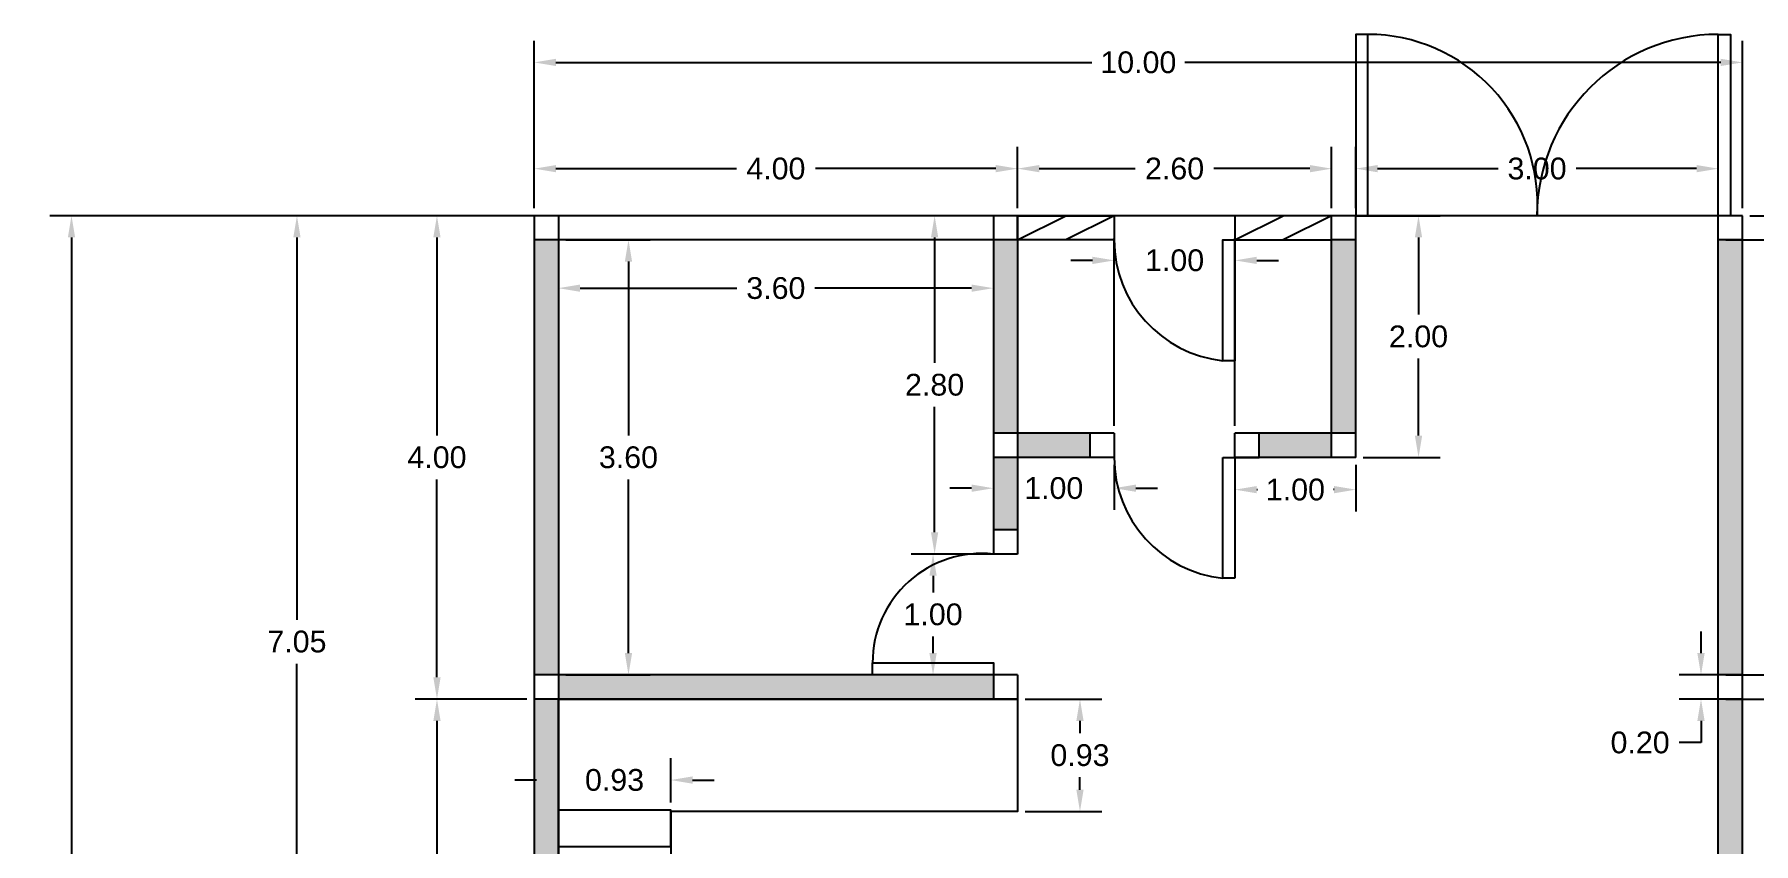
# Model space of a CAD drawing. Header units: metres. Extents: x -4.1 to 30.7, y -1.5 to 30.
# Drawn here: x -4.14 to 10.09, y 9.8 to 16.5 of the extents above; entities that cross this region are included whole.
import ezdxf

# ---------------------------------------------------------------- set-up
doc = ezdxf.new("R2010")
doc.units = ezdxf.units.M
for name, color, linetype in [('01-Terreno', 250, 'Continuous'), ('02-Muros', 250, 'Continuous'), ('04-Puertas', 5, 'Continuous'), ('05-EspMuro', 252, 'Continuous'), ('08-Escalera', 7, 'Continuous')]:
    doc.layers.add(name, color=color, linetype=linetype)
doc.styles.get("Standard").update_dxf_attribs({"font": 'arial.ttf'})
doc.dimstyles.get("Standard").update_dxf_attribs({"dimtxt": 0.18, "dimasz": 0.18, "dimexe": 0.18, "dimexo": 0.0625, "dimgap": 0.09, "dimtad": 0, "dimtih": 1, "dimtoh": 1, "dimdec": 4, "dimzin": 0, "dimdsep": 46, "dimtxsty": 'Standard', "dimcen": 0.09, "dimadec": 0, "dimazin": 0, "dimtfac": 1, "dimtdec": 4, "dimtofl": 0, "dimtmove": 0, "dimatfit": 3, "dimfxl": 1, "dimtolj": 1, "dimtzin": 0, "dimarcsym": 0})
pattern_1 = [(0, (0, 0), (0, 6.985), [5.08, -1.905]), (90, (0, 0), (-6.985, 4e-16), [5.08, -1.905])]

# ---------------------------------------------------------------- blocks, each defined once
blk = doc.blocks.new('*D88')
at = {"layer": '01-Terreno', "color": 0, "lineweight": -2, "transparency": 16777216}
for p, q in [((0.2, 10.143), (0.2, 10.51)), ((1.13, 10.143), (1.13, 10.51)), ((0.02, 10.33), (-0.16, 10.33)), ((1.31, 10.33), (1.49, 10.33))]:
    blk.add_line(p, q, dxfattribs=at)
at = {"layer": '01-Terreno', "color": 0, "transparency": 16777216}
for points in [[(0.02, 10.36), (0.02, 10.3), (0.2, 10.33)], [(1.31, 10.36), (1.31, 10.3), (1.13, 10.33)]]:
    blk.add_solid(points, dxfattribs=at)
at = {"layer": '01-Terreno', "color": 0, "transparency": 16777216, "insert": (0.665, 10.33), "char_height": 0.18, "attachment_point": 5}
blk.add_mtext('\\A1;0.93', dxfattribs=at)
blk = doc.blocks.new('*D89')
at = {"layer": '01-Terreno', "color": 0, "lineweight": -2, "transparency": 16777216}
for p, q in [((4.062, 11), (4.697, 11)), ((4.517, 10.82), (4.517, 10.717)), ((4.517, 10.25), (4.517, 10.353)), ((4.062, 10.07), (4.697, 10.07))]:
    blk.add_line(p, q, dxfattribs=at)
at = {"layer": '01-Terreno', "color": 0, "transparency": 16777216}
for points in [[(4.487, 10.82), (4.547, 10.82), (4.517, 11)], [(4.487, 10.25), (4.547, 10.25), (4.517, 10.07)]]:
    blk.add_solid(points, dxfattribs=at)
at = {"layer": '01-Terreno', "color": 0, "transparency": 16777216, "insert": (4.517, 10.535), "char_height": 0.18, "attachment_point": 5}
blk.add_mtext('\\A1;0.93', dxfattribs=at)
blk = doc.blocks.new('*D94')
at = {"layer": '01-Terreno', "color": 0, "lineweight": -2, "transparency": 16777216}
for p, q in [((9.863, 11), (11.501, 11)), ((11.321, 10.82), (11.321, 9.657)), ((11.321, 8.13), (11.321, 9.293)), ((9.863, 7.95), (11.501, 7.95))]:
    blk.add_line(p, q, dxfattribs=at)
at = {"layer": '01-Terreno', "color": 0, "transparency": 16777216}
for points in [[(11.291, 10.82), (11.351, 10.82), (11.321, 11)], [(11.291, 8.13), (11.351, 8.13), (11.321, 7.95)]]:
    blk.add_solid(points, dxfattribs=at)
at = {"layer": '01-Terreno', "color": 0, "transparency": 16777216, "insert": (11.321, 9.475), "char_height": 0.18, "attachment_point": 5}
blk.add_mtext('\\A1;3.05', dxfattribs=at)
blk = doc.blocks.new('*D113')
at = {"layer": '01-Terreno', "color": 0, "lineweight": -2, "transparency": 16777216}
for p, q in [((9.863, 14.8), (11.517, 14.8)), ((11.337, 14.62), (11.337, 13.182)), ((11.337, 11.38), (11.337, 12.818)), ((9.863, 11.2), (11.517, 11.2))]:
    blk.add_line(p, q, dxfattribs=at)
at = {"layer": '01-Terreno', "color": 0, "transparency": 16777216}
for points in [[(11.307, 14.62), (11.367, 14.62), (11.337, 14.8)], [(11.307, 11.38), (11.367, 11.38), (11.337, 11.2)]]:
    blk.add_solid(points, dxfattribs=at)
at = {"layer": '01-Terreno', "color": 0, "transparency": 16777216, "insert": (11.337, 13), "char_height": 0.18, "attachment_point": 5}
blk.add_mtext('\\A1;3.6000', dxfattribs=at)
blk = doc.blocks.new('*D133')
at = {"layer": '01-Terreno', "color": 0, "lineweight": -2, "transparency": 16777216}
for p, q in [((-0.062, 11), (-0.985, 11)), ((-0.805, 10.82), (-0.805, 9.657)), ((-0.805, 8.13), (-0.805, 9.293)), ((-0.062, 7.95), (-0.985, 7.95))]:
    blk.add_line(p, q, dxfattribs=at)
at = {"layer": '01-Terreno', "color": 0, "transparency": 16777216}
for points in [[(-0.835, 10.82), (-0.775, 10.82), (-0.805, 11)], [(-0.835, 8.13), (-0.775, 8.13), (-0.805, 7.95)]]:
    blk.add_solid(points, dxfattribs=at)
at = {"layer": '01-Terreno', "color": 0, "transparency": 16777216, "insert": (-0.805, 9.475), "char_height": 0.18, "attachment_point": 5}
blk.add_mtext('\\A1;3.05', dxfattribs=at)
blk = doc.blocks.new('*D134')
at = {"layer": '01-Terreno', "color": 0, "lineweight": -2, "transparency": 16777216}
for p, q in [((-0.062, 15), (-2.144, 15)), ((-1.964, 14.82), (-1.964, 11.657)), ((-1.964, 8.13), (-1.964, 11.293)), ((-0.062, 7.95), (-2.144, 7.95))]:
    blk.add_line(p, q, dxfattribs=at)
at = {"layer": '01-Terreno', "color": 0, "transparency": 16777216}
for points in [[(-1.994, 14.82), (-1.934, 14.82), (-1.964, 15)], [(-1.994, 8.13), (-1.934, 8.13), (-1.964, 7.95)]]:
    blk.add_solid(points, dxfattribs=at)
at = {"layer": '01-Terreno', "color": 0, "transparency": 16777216, "insert": (-1.964, 11.475), "char_height": 0.18, "attachment_point": 5}
blk.add_mtext('\\A1;7.05', dxfattribs=at)
blk = doc.blocks.new('*D135')
at = {"layer": '01-Terreno', "color": 0, "lineweight": -2, "transparency": 16777216}
for p, q in [((10.062, 15), (13.331, 15)), ((13.151, 14.82), (13.151, 11.657)), ((13.151, 8.13), (13.151, 11.293)), ((10.062, 7.95), (13.331, 7.95))]:
    blk.add_line(p, q, dxfattribs=at)
at = {"layer": '01-Terreno', "color": 0, "transparency": 16777216}
for points in [[(13.121, 14.82), (13.181, 14.82), (13.151, 15)], [(13.121, 8.13), (13.181, 8.13), (13.151, 7.95)]]:
    blk.add_solid(points, dxfattribs=at)
at = {"layer": '01-Terreno', "color": 0, "transparency": 16777216, "insert": (13.151, 11.475), "char_height": 0.18, "attachment_point": 5}
blk.add_mtext('\\A1;7.05', dxfattribs=at)
blk = doc.blocks.new('*D136')
at = {"layer": '01-Terreno', "color": 0, "lineweight": -2, "transparency": 16777216}
for p, q in [((9.657, 11.38), (9.657, 11.56)), ((9.938, 11.2), (9.477, 11.2)), ((9.938, 11), (9.477, 11)), ((9.657, 10.82), (9.657, 10.64)), ((9.657, 10.64), (9.477, 10.64))]:
    blk.add_line(p, q, dxfattribs=at)
at = {"layer": '01-Terreno', "color": 0, "transparency": 16777216}
for points in [[(9.627, 11.38), (9.687, 11.38), (9.657, 11.2)], [(9.627, 10.82), (9.687, 10.82), (9.657, 11)]]:
    blk.add_solid(points, dxfattribs=at)
at = {"layer": '01-Terreno', "color": 0, "transparency": 16777216, "insert": (9.153, 10.64), "char_height": 0.18, "attachment_point": 5}
blk.add_mtext('\\A1;0.20', dxfattribs=at)
blk = doc.blocks.new('*D137')
at = {"layer": '01-Terreno', "color": 0, "lineweight": -2, "transparency": 16777216}
for p, q in [((3.8, 12.937), (3.8, 12.565)), ((4.8, 12.937), (4.8, 12.565)), ((3.62, 12.745), (3.44, 12.745)), ((4.98, 12.745), (5.16, 12.745))]:
    blk.add_line(p, q, dxfattribs=at)
at = {"layer": '01-Terreno', "color": 0, "transparency": 16777216}
for points in [[(3.62, 12.775), (3.62, 12.715), (3.8, 12.745)], [(4.98, 12.775), (4.98, 12.715), (4.8, 12.745)]]:
    blk.add_solid(points, dxfattribs=at)
at = {"layer": '01-Terreno', "color": 0, "transparency": 16777216, "insert": (4.3, 12.745), "char_height": 0.18, "attachment_point": 5}
blk.add_mtext('\\A1;1.00', dxfattribs=at)
blk = doc.blocks.new('*D138')
at = {"layer": '01-Terreno', "color": 0, "lineweight": -2, "transparency": 16777216}
for p, q in [((3.737, 15), (3.134, 15)), ((3.314, 14.82), (3.314, 13.782)), ((3.314, 12.38), (3.314, 13.418)), ((3.737, 12.2), (3.134, 12.2))]:
    blk.add_line(p, q, dxfattribs=at)
at = {"layer": '01-Terreno', "color": 0, "transparency": 16777216}
for points in [[(3.284, 14.82), (3.344, 14.82), (3.314, 15)], [(3.284, 12.38), (3.344, 12.38), (3.314, 12.2)]]:
    blk.add_solid(points, dxfattribs=at)
at = {"layer": '01-Terreno', "color": 0, "transparency": 16777216, "insert": (3.314, 13.6), "char_height": 0.18, "attachment_point": 5}
blk.add_mtext('\\A1;2.80', dxfattribs=at)
blk = doc.blocks.new('*D139')
at = {"layer": '01-Terreno', "color": 0, "lineweight": -2, "transparency": 16777216}
for p, q in [((3.938, 12.2), (3.121, 12.2)), ((3.301, 12.02), (3.301, 11.882)), ((3.301, 11.38), (3.301, 11.518)), ((3.938, 11.2), (3.121, 11.2))]:
    blk.add_line(p, q, dxfattribs=at)
at = {"layer": '01-Terreno', "color": 0, "transparency": 16777216}
for points in [[(3.271, 12.02), (3.331, 12.02), (3.301, 12.2)], [(3.271, 11.38), (3.331, 11.38), (3.301, 11.2)]]:
    blk.add_solid(points, dxfattribs=at)
at = {"layer": '01-Terreno', "color": 0, "transparency": 16777216, "insert": (3.301, 11.7), "char_height": 0.18, "attachment_point": 5}
blk.add_mtext('\\A1;1.00', dxfattribs=at)
blk = doc.blocks.new('*D140')
at = {"layer": '01-Terreno', "color": 0, "lineweight": -2, "transparency": 16777216}
for p, q in [((4.8, 13.262), (4.8, 14.81)), ((5.8, 13.262), (5.8, 14.81)), ((4.62, 14.63), (4.44, 14.63)), ((5.98, 14.63), (6.16, 14.63))]:
    blk.add_line(p, q, dxfattribs=at)
at = {"layer": '01-Terreno', "color": 0, "transparency": 16777216}
for points in [[(4.62, 14.66), (4.62, 14.6), (4.8, 14.63)], [(5.98, 14.66), (5.98, 14.6), (5.8, 14.63)]]:
    blk.add_solid(points, dxfattribs=at)
at = {"layer": '01-Terreno', "color": 0, "transparency": 16777216, "insert": (5.3, 14.63), "char_height": 0.18, "attachment_point": 5}
blk.add_mtext('\\A1;1.00', dxfattribs=at)
blk = doc.blocks.new('*D141')
at = {"layer": '01-Terreno', "color": 0, "lineweight": -2, "transparency": 16777216}
for p, q in [((5.8, 12.938), (5.8, 12.553)), ((6.8, 12.938), (6.8, 12.553)), ((5.98, 12.733), (5.985, 12.733)), ((6.62, 12.733), (6.615, 12.733))]:
    blk.add_line(p, q, dxfattribs=at)
at = {"layer": '01-Terreno', "color": 0, "transparency": 16777216}
for points in [[(5.98, 12.763), (5.98, 12.703), (5.8, 12.733)], [(6.62, 12.763), (6.62, 12.703), (6.8, 12.733)]]:
    blk.add_solid(points, dxfattribs=at)
at = {"layer": '01-Terreno', "color": 0, "transparency": 16777216, "insert": (6.3, 12.733), "char_height": 0.18, "attachment_point": 5}
blk.add_mtext('\\A1;1.00', dxfattribs=at)
blk = doc.blocks.new('*D142')
at = {"layer": '01-Terreno', "color": 0, "lineweight": -2, "transparency": 16777216}
for p, q in [((6.862, 15), (7.499, 15)), ((7.319, 14.82), (7.319, 14.182)), ((7.319, 13.18), (7.319, 13.818)), ((6.862, 13), (7.499, 13))]:
    blk.add_line(p, q, dxfattribs=at)
at = {"layer": '01-Terreno', "color": 0, "transparency": 16777216}
for points in [[(7.289, 14.82), (7.349, 14.82), (7.319, 15)], [(7.289, 13.18), (7.349, 13.18), (7.319, 13)]]:
    blk.add_solid(points, dxfattribs=at)
at = {"layer": '01-Terreno', "color": 0, "transparency": 16777216, "insert": (7.319, 14), "char_height": 0.18, "attachment_point": 5}
blk.add_mtext('\\A1;2.00', dxfattribs=at)
blk = doc.blocks.new('*D143')
at = {"layer": '01-Terreno', "color": 0, "lineweight": -2, "transparency": 16777216}
for p, q in [((0.263, 14.8), (0.96, 14.8)), ((0.78, 14.62), (0.78, 13.182)), ((0.78, 11.38), (0.78, 12.818)), ((0.263, 11.2), (0.96, 11.2))]:
    blk.add_line(p, q, dxfattribs=at)
at = {"layer": '01-Terreno', "color": 0, "transparency": 16777216}
for points in [[(0.75, 14.62), (0.81, 14.62), (0.78, 14.8)], [(0.75, 11.38), (0.81, 11.38), (0.78, 11.2)]]:
    blk.add_solid(points, dxfattribs=at)
at = {"layer": '01-Terreno', "color": 0, "transparency": 16777216, "insert": (0.78, 13), "char_height": 0.18, "attachment_point": 5}
blk.add_mtext('\\A1;3.60', dxfattribs=at)
blk = doc.blocks.new('*D144')
at = {"layer": '01-Terreno', "color": 0, "lineweight": -2, "transparency": 16777216}
for p, q in [((0.2, 14.738), (0.2, 14.22)), ((3.8, 14.738), (3.8, 14.22)), ((0.38, 14.4), (1.677, 14.4)), ((3.62, 14.4), (2.323, 14.4))]:
    blk.add_line(p, q, dxfattribs=at)
at = {"layer": '01-Terreno', "color": 0, "transparency": 16777216}
for points in [[(0.38, 14.43), (0.38, 14.37), (0.2, 14.4)], [(3.62, 14.43), (3.62, 14.37), (3.8, 14.4)]]:
    blk.add_solid(points, dxfattribs=at)
at = {"layer": '01-Terreno', "color": 0, "transparency": 16777216, "insert": (2, 14.4), "char_height": 0.18, "attachment_point": 5}
blk.add_mtext('\\A1;3.60', dxfattribs=at)
blk = doc.blocks.new('*D145')
at = {"layer": '01-Terreno', "color": 0, "lineweight": -2, "transparency": 16777216}
for p, q in [((10.062, 15), (14.503, 15)), ((14.323, 14.82), (14.323, 7.682)), ((14.323, 0.18), (14.323, 7.318)), ((10.062, 0), (14.503, 0))]:
    blk.add_line(p, q, dxfattribs=at)
at = {"layer": '01-Terreno', "color": 0, "transparency": 16777216}
for points in [[(14.293, 14.82), (14.353, 14.82), (14.323, 15)], [(14.293, 0.18), (14.353, 0.18), (14.323, 0)]]:
    blk.add_solid(points, dxfattribs=at)
at = {"layer": '01-Terreno', "color": 0, "transparency": 16777216, "insert": (14.323, 7.5), "char_height": 0.18, "attachment_point": 5}
blk.add_mtext('\\A1;15.00', dxfattribs=at)
blk = doc.blocks.new('*D146')
at = {"layer": '01-Terreno', "color": 0, "lineweight": -2, "transparency": 16777216}
for p, q in [((0, 15.062), (0, 16.448)), ((10, 15.062), (10, 16.448)), ((0.18, 16.268), (4.615, 16.268)), ((9.82, 16.268), (5.385, 16.268))]:
    blk.add_line(p, q, dxfattribs=at)
at = {"layer": '01-Terreno', "color": 0, "transparency": 16777216}
for points in [[(0.18, 16.298), (0.18, 16.238), (0, 16.268)], [(9.82, 16.298), (9.82, 16.238), (10, 16.268)]]:
    blk.add_solid(points, dxfattribs=at)
at = {"layer": '01-Terreno', "color": 0, "transparency": 16777216, "insert": (5, 16.268), "char_height": 0.18, "attachment_point": 5}
blk.add_mtext('\\A1;10.00', dxfattribs=at)
blk = doc.blocks.new('*D147')
at = {"layer": '01-Terreno', "color": 0, "lineweight": -2, "transparency": 16777216}
for p, q in [((6.8, 15.062), (6.8, 15.569)), ((9.8, 15.062), (9.8, 15.569)), ((6.98, 15.389), (7.977, 15.389)), ((9.62, 15.389), (8.623, 15.389))]:
    blk.add_line(p, q, dxfattribs=at)
at = {"layer": '01-Terreno', "color": 0, "transparency": 16777216}
for points in [[(6.98, 15.419), (6.98, 15.359), (6.8, 15.389)], [(9.62, 15.419), (9.62, 15.359), (9.8, 15.389)]]:
    blk.add_solid(points, dxfattribs=at)
at = {"layer": '01-Terreno', "color": 0, "transparency": 16777216, "insert": (8.3, 15.389), "char_height": 0.18, "attachment_point": 5}
blk.add_mtext('\\A1;3.00', dxfattribs=at)
blk = doc.blocks.new('*D148')
at = {"layer": '01-Terreno', "color": 0, "lineweight": -2, "transparency": 16777216}
for p, q in [((4, 15.062), (4, 15.569)), ((6.6, 15.062), (6.6, 15.569)), ((4.18, 15.389), (4.975, 15.389)), ((6.42, 15.389), (5.625, 15.389))]:
    blk.add_line(p, q, dxfattribs=at)
at = {"layer": '01-Terreno', "color": 0, "transparency": 16777216}
for points in [[(4.18, 15.419), (4.18, 15.359), (4, 15.389)], [(6.42, 15.419), (6.42, 15.359), (6.6, 15.389)]]:
    blk.add_solid(points, dxfattribs=at)
at = {"layer": '01-Terreno', "color": 0, "transparency": 16777216, "insert": (5.3, 15.389), "char_height": 0.18, "attachment_point": 5}
blk.add_mtext('\\A1;2.60', dxfattribs=at)
blk = doc.blocks.new('*D149')
at = {"layer": '01-Terreno', "color": 0, "lineweight": -2, "transparency": 16777216}
for p, q in [((0, 15.062), (0, 15.569)), ((4, 15.062), (4, 15.569)), ((0.18, 15.389), (1.673, 15.389)), ((3.82, 15.389), (2.327, 15.389))]:
    blk.add_line(p, q, dxfattribs=at)
at = {"layer": '01-Terreno', "color": 0, "transparency": 16777216}
for points in [[(0.18, 15.419), (0.18, 15.359), (0, 15.389)], [(3.82, 15.419), (3.82, 15.359), (4, 15.389)]]:
    blk.add_solid(points, dxfattribs=at)
at = {"layer": '01-Terreno', "color": 0, "transparency": 16777216, "insert": (2, 15.389), "char_height": 0.18, "attachment_point": 5}
blk.add_mtext('\\A1;4.00', dxfattribs=at)
blk = doc.blocks.new('*D150')
at = {"layer": '01-Terreno', "color": 0, "lineweight": -2, "transparency": 16777216}
for p, q in [((-0.062, 15), (-0.985, 15)), ((-0.805, 14.82), (-0.805, 13.182)), ((-0.805, 11.18), (-0.805, 12.818)), ((-0.062, 11), (-0.985, 11))]:
    blk.add_line(p, q, dxfattribs=at)
at = {"layer": '01-Terreno', "color": 0, "transparency": 16777216}
for points in [[(-0.835, 14.82), (-0.775, 14.82), (-0.805, 15)], [(-0.835, 11.18), (-0.775, 11.18), (-0.805, 11)]]:
    blk.add_solid(points, dxfattribs=at)
at = {"layer": '01-Terreno', "color": 0, "transparency": 16777216, "insert": (-0.805, 13), "char_height": 0.18, "attachment_point": 5}
blk.add_mtext('\\A1;4.00', dxfattribs=at)
blk = doc.blocks.new('*D151')
at = {"layer": '01-Terreno', "color": 0, "lineweight": -2, "transparency": 16777216}
for p, q in [((0.138, 15), (-4.01, 15)), ((-3.83, 14.82), (-3.83, 7.682)), ((-3.83, 0.18), (-3.83, 7.318)), ((0.138, 0), (-4.01, 0))]:
    blk.add_line(p, q, dxfattribs=at)
at = {"layer": '01-Terreno', "color": 0, "transparency": 16777216}
for points in [[(-3.86, 14.82), (-3.8, 14.82), (-3.83, 15)], [(-3.86, 0.18), (-3.8, 0.18), (-3.83, 0)]]:
    blk.add_solid(points, dxfattribs=at)
at = {"layer": '01-Terreno', "color": 0, "transparency": 16777216, "insert": (-3.83, 7.5), "char_height": 0.18, "attachment_point": 5}
blk.add_mtext('\\A1;15.00', dxfattribs=at)

msp = doc.modelspace()

# ---------------------------------------------------------------- hatches: boundary and pattern name
at = {"layer": '05-EspMuro'}
h = msp.add_hatch(dxfattribs=at)
h.set_pattern_fill('ANGLE', color=256)
h.set_pattern_definition(pattern_1)
h.paths.add_polyline_path([(3.8, 15), (0.2, 15), (0.2, 14.8), (3.8, 14.8)])
h = msp.add_hatch(dxfattribs=at)
h.set_pattern_fill('ANGLE', color=256)
h.set_pattern_definition(pattern_1)
h.paths.add_polyline_path([(3.8, 15), (0.2, 15), (0.2, 14.8), (3.8, 14.8)])
h = msp.add_hatch(color=256, dxfattribs=at)
h.dxf.hatch_style = 1
h.paths.add_polyline_path([(0.2, 14.8), (0, 14.8), (0, 11.2), (0.2, 11.2)])
h = msp.add_hatch(color=256, dxfattribs=at)
h.dxf.hatch_style = 1
h.paths.add_polyline_path([(4, 14.8), (3.8, 14.8), (3.8, 13.2), (4, 13.2)])
h = msp.add_hatch(color=256, dxfattribs=at)
h.dxf.hatch_style = 1
h.paths.add_polyline_path([(6.8, 14.8), (6.6, 14.8), (6.6, 13.2), (6.8, 13.2)])
h = msp.add_hatch(color=256, dxfattribs=at)
h.dxf.hatch_style = 1
h.paths.add_polyline_path([(10, 14.8), (9.8, 14.8), (9.8, 11.2), (10, 11.2)])
h = msp.add_hatch(color=256, dxfattribs=at)
h.dxf.hatch_style = 1
h.paths.add_polyline_path([(4.6, 13.2), (4, 13.2), (4, 13), (4.6, 13)])
h = msp.add_hatch(color=256, dxfattribs=at)
h.dxf.hatch_style = 1
h.paths.add_polyline_path([(6.6, 13.2), (6, 13.2), (6, 13), (6.6, 13)])
h = msp.add_hatch(color=256, dxfattribs=at)
h.dxf.hatch_style = 1
h.paths.add_polyline_path([(4, 13), (3.8, 13), (3.8, 12.4), (4, 12.4)])
h = msp.add_hatch(color=256, dxfattribs=at)
h.dxf.hatch_style = 1
h.paths.add_polyline_path([(3.8, 11.2), (0.2, 11.2), (0.2, 11), (3.8, 11)])
h = msp.add_hatch(color=256, dxfattribs=at)
h.dxf.hatch_style = 1
h.paths.add_polyline_path([(0.2, 11), (0, 11), (0, 7.95), (0.2, 7.95)])
h = msp.add_hatch(color=256, dxfattribs=at)
h.dxf.hatch_style = 1
h.paths.add_polyline_path([(10, 11), (9.8, 11), (9.8, 7.95), (10, 7.95)])

# ---------------------------------------------------------------- linework, layer by layer
at = {"layer": '01-Terreno'}
for p, q in [((10, 15), (0, 15)), ((0, 15), (0, 0)), ((10, 0), (10, 15))]:
    msp.add_line(p, q, dxfattribs=at)
at = {"layer": '02-Muros'}
for p, q in [((0, 15), (0, 0)), ((4, 15), (0, 15)), ((0.2, 15), (0.2, 0)), ((3.8, 15), (3.8, 12.2)), ((4, 15), (4, 12.2)), ((6.6, 13), (6.6, 15)), ((6.8, 15), (6.6, 15)), ((6.8, 13), (6.8, 15)), ((10, 15), (9.8, 15)), ((9.8, 0), (9.8, 15)), ((10, 0), (10, 15)), ((4, 14.8), (0, 14.8)), ((6.8, 14.8), (6.6, 14.8)), ((10, 14.8), (9.8, 14.8)), ((4.8, 13.2), (3.8, 13.2)), ((4.8, 13.2), (4.8, 13)), ((5.8, 13), (5.8, 13.2)), ((6.8, 13.2), (5.8, 13.2)), ((4.8, 13), (3.8, 13)), ((6.8, 13), (5.8, 13)), ((4, 12.4), (3.8, 12.4)), ((4, 12.2), (3.8, 12.2)), ((4, 11.2), (0, 11.2)), ((3.8, 11.2), (3.8, 11)), ((4, 11.2), (4, 11)), ((10, 11.2), (9.8, 11.2)), ((4, 11), (0, 11)), ((10, 11), (9.8, 11))]:
    msp.add_line(p, q, dxfattribs=at)
for points in [[(4.8, 13), (4.6, 13), (4.6, 13.2)], [(5.8, 13), (6, 13), (6, 13.2)]]:
    msp.add_lwpolyline(points, dxfattribs=at)
at = {"layer": '04-Puertas'}
for p, q in [((4, 14.8), (4.4, 15)), ((4.8, 15), (4.4, 14.8)), ((5.8, 14.8), (6.2, 15)), ((6.6, 15), (6.2, 14.8)), ((5.7, 12), (5.7, 13)), ((5.7, 13), (5.8, 13)), ((5.8, 13), (5.8, 12)), ((5.8, 12), (5.7, 12))]:
    msp.add_line(p, q, dxfattribs=at)
for points in [[(6.8, 15), (6.9, 15), (6.9, 16.5), (6.8, 16.5), (6.8, 15)], [(9.8, 15), (9.8, 16.5), (9.9, 16.5), (9.9, 15), (9.8, 15)], [(4, 15), (4.8, 15), (4.8, 14.8), (4, 14.8), (4, 15)], [(6.6, 15), (5.8, 15), (5.8, 14.8), (6.6, 14.8), (6.6, 15)], [(5.8, 14.8), (5.8, 13.8), (5.7, 13.8), (5.7, 14.8), (5.8, 14.8)], [(2.8, 11.2), (2.8, 11.3), (3.8, 11.3), (3.8, 11.2), (2.8, 11.2)]]:
    msp.add_lwpolyline(points, dxfattribs=at)
for centre, radius, start, end in [((6.9, 15.09667), 1.40333, 356.050132, 90), ((9.8, 15), 1.5, 90, 180), ((5.80556, 14.8), 1.00556, 180, 263.974425), ((5.80556, 13), 1.00556, 180, 263.974425), ((3.705, 11.3), 0.905, 83.974425, 180)]:
    msp.add_arc(centre, radius, start, end, dxfattribs=at)
at = {"layer": '08-Escalera'}
for points in [[(0.2, 8.88), (0.2, 11), (4, 11), (4, 10.07), (1.13, 10.07), (1.13, 8.88)], [(0.2, 8.88), (0.2, 9.18), (1.13, 9.18), (1.13, 9.48), (0.2, 9.48), (0.2, 9.78), (1.13, 9.78), (1.13, 10.08), (0.2, 10.08)]]:
    msp.add_lwpolyline(points, dxfattribs=at)

# ---------------------------------------------------------------- dimensions: what is measured, and where the dimension line sits
at = {"layer": '01-Terreno'}
for base, p1, p2, picture, middle in [((10, 16.26836), (0, 15), (10, 15), '*D146', (5, 16.26836)), ((4, 15.38902), (0, 15), (4, 15), '*D149', (2, 15.38902)), ((6.6, 15.38902), (4, 15), (6.6, 15), '*D148', (5.3, 15.38902)), ((9.8, 15.38917), (6.8, 15), (9.8, 15), '*D147', (8.3, 15.38917)), ((5.8, 14.62975), (4.8, 13.2), (5.8, 13.2), '*D140', (5.3, 14.62975)), ((4.8, 12.74464), (3.8, 13), (4.8, 13), '*D137', (4.3, 12.74464)), ((0.2, 10.33045), (1.13, 10.08), (0.2, 10.08), '*D88', (0.665, 10.33045))]:
    dim = msp.add_linear_dim(base=base, p1=p1, p2=p2, dimstyle='Standard', override={"dimdec": 2}, dxfattribs=at)
    dim.commit()
    dim.dimension.update_dxf_attribs({"geometry": picture, "text_midpoint": middle})
for base, p1, p2, picture, middle in [((-3.83027, 0), (0.2, 15), (0.2, 0), '*D151', (-3.83027, 7.5)), ((-1.96372, 7.95), (0, 15), (0, 7.95), '*D134', (-1.96372, 11.475)), ((-0.80542, 11), (0, 15), (0, 11), '*D150', (-0.80542, 13)), ((3.31423, 12.2), (3.8, 15), (3.8, 12.2), '*D138', (3.31423, 13.6)), ((7.3188, 13), (6.8, 15), (6.8, 13), '*D142', (7.3188, 14)), ((0.78045, 11.2), (0.2, 14.8), (0.2, 11.2), '*D143', (0.78045, 13)), ((3.30074, 11.2), (4, 12.2), (4, 11.2), '*D139', (3.30074, 11.7)), ((-0.80461, 7.95), (0, 11), (0, 7.95), '*D133', (-0.80461, 9.475)), ((4.51746, 10.07), (4, 11), (4, 10.07), '*D89', (4.51746, 10.535))]:
    dim = msp.add_linear_dim(base=base, p1=p1, p2=p2, angle=90, dimstyle='Standard', override={"dimdec": 2}, dxfattribs=at)
    dim.commit()
    dim.dimension.update_dxf_attribs({"geometry": picture, "text_midpoint": middle})
for base, p1, p2, picture, middle in [((13.15104, 7.95), (10, 15), (10, 7.95), '*D135', (13.15104, 11.475)), ((14.32298, 15), (10, 0), (10, 15), '*D145', (14.32298, 7.5)), ((9.65664, 11), (10, 11.2), (10, 11), '*D136', (9.15317, 10.64)), ((11.32107, 11), (9.8, 7.95), (9.8, 11), '*D94', (11.32107, 9.475))]:
    dim = msp.add_linear_dim(base=base, p1=p1, p2=p2, angle=90, dimstyle='Standard', override={"dimdec": 2}, dxfattribs=at)
    dim.commit()
    dim.dimension.update_dxf_attribs({"geometry": picture, "text_midpoint": middle, "dimtype": 160})
for base, p1, p2, picture, middle in [((3.8, 14.39959), (0.2, 14.8), (3.8, 14.8), '*D144', (2, 14.39959)), ((6.8, 12.73268), (5.8, 13), (6.8, 13), '*D141', (6.3, 12.73268))]:
    dim = msp.add_linear_dim(base=base, p1=p1, p2=p2, dimstyle='Standard', override={"dimdec": 2}, dxfattribs=at)
    dim.commit()
    dim.dimension.update_dxf_attribs({"geometry": picture, "text_midpoint": middle, "dimtype": 160})
dim = msp.add_linear_dim(base=(11.33663, 14.8), p1=(9.8, 11.2), p2=(9.8, 14.8), angle=90, dimstyle='Standard', dxfattribs=at)
dim.commit()
dim.dimension.update_dxf_attribs({"geometry": '*D113', "text_midpoint": (11.33663, 13)})

doc.saveas('drawing.dxf')
